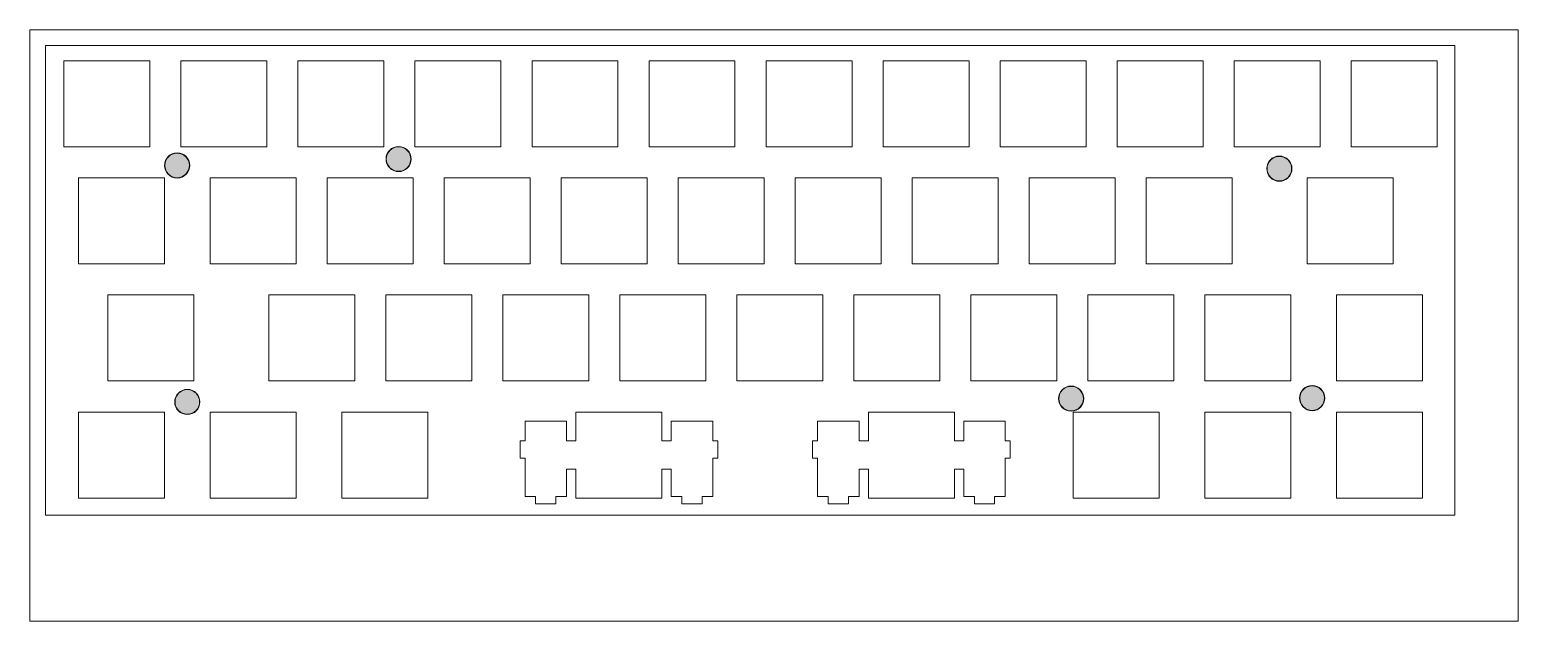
# Model space of a CAD drawing. Header units: millimetres. Extents: x 0 to 242, y 0 to 96.
import ezdxf

# ---------------------------------------------------------------- set-up
doc = ezdxf.new("R2010")
doc.units = ezdxf.units.MM
doc.header["$MEASUREMENT"] = 0
doc.layers.add('_U+56FE_U+5C42 1', color=7, linetype='Continuous')

# ---------------------------------------------------------------- blocks, each defined once
blk = doc.blocks.new('block 3')
at = {"layer": '_U+56FE_U+5C42 1', "true_color": 0xffffff}
h = blk.add_hatch(color=7, dxfattribs=at)
h.dxf.hatch_style = 2
edge = h.paths.add_edge_path()
edge.add_spline(control_points=[(23.99, 76.24), (25.13, 76.24), (26.04, 75.32), (26.04, 74.19), (26.04, 73.06), (25.13, 72.14), (23.99, 72.14), (22.86, 72.14), (21.94, 73.06), (21.94, 74.19), (21.94, 75.32), (22.86, 76.24), (23.99, 76.24)], knot_values=[0, 0, 0, 0, 1, 1, 1, 2, 2, 2, 3, 3, 3, 4, 4, 4, 4], degree=3, periodic=1)
h = blk.add_hatch(color=7, dxfattribs=at)
h.dxf.hatch_style = 2
edge = h.paths.add_edge_path()
edge.add_spline(control_points=[(23.99, 76.19), (25.1, 76.19), (25.99, 75.3), (25.99, 74.19), (25.99, 73.09), (25.1, 72.19), (23.99, 72.19), (22.89, 72.19), (21.99, 73.09), (21.99, 74.19), (21.99, 75.3), (22.89, 76.19), (23.99, 76.19)], knot_values=[0, 0, 0, 0, 1, 1, 1, 2, 2, 2, 3, 3, 3, 4, 4, 4, 4], degree=3, periodic=1)
at = {"layer": '_U+56FE_U+5C42 1', "lineweight": 0}
for points in [[(23.99, 76.24), (25.13, 76.24), (26.04, 75.32), (26.04, 74.19), (26.04, 73.06), (25.13, 72.14), (23.99, 72.14), (22.86, 72.14), (21.94, 73.06), (21.94, 74.19), (21.94, 75.32), (22.86, 76.24), (23.99, 76.24)], [(23.99, 76.19), (25.1, 76.19), (25.99, 75.3), (25.99, 74.19), (25.99, 73.09), (25.1, 72.19), (23.99, 72.19), (22.89, 72.19), (21.99, 73.09), (21.99, 74.19), (21.99, 75.3), (22.89, 76.19), (23.99, 76.19)]]:
    blk.add_open_spline(points, degree=3, knots=[0, 0, 0, 0, 1, 1, 1, 2, 2, 2, 3, 3, 3, 4, 4, 4, 4], dxfattribs=at)
blk = doc.blocks.new('block 4')
at = {"layer": '_U+56FE_U+5C42 1', "true_color": 0xffffff}
h = blk.add_hatch(color=7, dxfattribs=at)
h.dxf.hatch_style = 2
edge = h.paths.add_edge_path()
edge.add_spline(control_points=[(60.05, 77.28), (61.18, 77.28), (62.1, 76.36), (62.1, 75.23), (62.1, 74.09), (61.18, 73.18), (60.05, 73.18), (58.92, 73.18), (58, 74.09), (58, 75.23), (58, 76.36), (58.92, 77.28), (60.05, 77.28)], knot_values=[0, 0, 0, 0, 1, 1, 1, 2, 2, 2, 3, 3, 3, 4, 4, 4, 4], degree=3, periodic=1)
h = blk.add_hatch(color=7, dxfattribs=at)
h.dxf.hatch_style = 2
edge = h.paths.add_edge_path()
edge.add_spline(control_points=[(60.05, 77.23), (61.15, 77.23), (62.05, 76.33), (62.05, 75.23), (62.05, 74.12), (61.15, 73.23), (60.05, 73.23), (58.94, 73.23), (58.05, 74.12), (58.05, 75.23), (58.05, 76.33), (58.94, 77.23), (60.05, 77.23)], knot_values=[0, 0, 0, 0, 1, 1, 1, 2, 2, 2, 3, 3, 3, 4, 4, 4, 4], degree=3, periodic=1)
at = {"layer": '_U+56FE_U+5C42 1', "lineweight": 0}
for points in [[(60.05, 77.28), (61.18, 77.28), (62.1, 76.36), (62.1, 75.23), (62.1, 74.09), (61.18, 73.18), (60.05, 73.18), (58.92, 73.18), (58, 74.09), (58, 75.23), (58, 76.36), (58.92, 77.28), (60.05, 77.28)], [(60.05, 77.23), (61.15, 77.23), (62.05, 76.33), (62.05, 75.23), (62.05, 74.12), (61.15, 73.23), (60.05, 73.23), (58.94, 73.23), (58.05, 74.12), (58.05, 75.23), (58.05, 76.33), (58.94, 77.23), (60.05, 77.23)]]:
    blk.add_open_spline(points, degree=3, knots=[0, 0, 0, 0, 1, 1, 1, 2, 2, 2, 3, 3, 3, 4, 4, 4, 4], dxfattribs=at)
blk = doc.blocks.new('block 5')
at = {"layer": '_U+56FE_U+5C42 1', "true_color": 0xffffff}
h = blk.add_hatch(color=7, dxfattribs=at)
h.dxf.hatch_style = 2
edge = h.paths.add_edge_path()
edge.add_spline(control_points=[(25.65, 37.74), (26.79, 37.74), (27.7, 36.82), (27.7, 35.69), (27.7, 34.55), (26.79, 33.64), (25.65, 33.64), (24.52, 33.64), (23.6, 34.55), (23.6, 35.69), (23.6, 36.82), (24.52, 37.74), (25.65, 37.74)], knot_values=[0, 0, 0, 0, 1, 1, 1, 2, 2, 2, 3, 3, 3, 4, 4, 4, 4], degree=3, periodic=1)
h = blk.add_hatch(color=7, dxfattribs=at)
h.dxf.hatch_style = 2
edge = h.paths.add_edge_path()
edge.add_spline(control_points=[(25.65, 37.69), (26.76, 37.69), (27.65, 36.79), (27.65, 35.69), (27.65, 34.58), (26.76, 33.69), (25.65, 33.69), (24.55, 33.69), (23.65, 34.58), (23.65, 35.69), (23.65, 36.79), (24.55, 37.69), (25.65, 37.69)], knot_values=[0, 0, 0, 0, 1, 1, 1, 2, 2, 2, 3, 3, 3, 4, 4, 4, 4], degree=3, periodic=1)
at = {"layer": '_U+56FE_U+5C42 1', "lineweight": 0}
for points in [[(25.65, 37.74), (26.79, 37.74), (27.7, 36.82), (27.7, 35.69), (27.7, 34.55), (26.79, 33.64), (25.65, 33.64), (24.52, 33.64), (23.6, 34.55), (23.6, 35.69), (23.6, 36.82), (24.52, 37.74), (25.65, 37.74)], [(25.65, 37.69), (26.76, 37.69), (27.65, 36.79), (27.65, 35.69), (27.65, 34.58), (26.76, 33.69), (25.65, 33.69), (24.55, 33.69), (23.65, 34.58), (23.65, 35.69), (23.65, 36.79), (24.55, 37.69), (25.65, 37.69)]]:
    blk.add_open_spline(points, degree=3, knots=[0, 0, 0, 0, 1, 1, 1, 2, 2, 2, 3, 3, 3, 4, 4, 4, 4], dxfattribs=at)
blk = doc.blocks.new('block 6')
at = {"layer": '_U+56FE_U+5C42 1', "true_color": 0xffffff}
h = blk.add_hatch(color=7, dxfattribs=at)
h.dxf.hatch_style = 2
edge = h.paths.add_edge_path()
edge.add_spline(control_points=[(169.55, 38.28), (170.68, 38.28), (171.6, 37.36), (171.6, 36.23), (171.6, 35.09), (170.68, 34.18), (169.55, 34.18), (168.42, 34.18), (167.5, 35.09), (167.5, 36.23), (167.5, 37.36), (168.42, 38.28), (169.55, 38.28)], knot_values=[0, 0, 0, 0, 1, 1, 1, 2, 2, 2, 3, 3, 3, 4, 4, 4, 4], degree=3, periodic=1)
h = blk.add_hatch(color=7, dxfattribs=at)
h.dxf.hatch_style = 2
edge = h.paths.add_edge_path()
edge.add_spline(control_points=[(169.55, 38.23), (170.65, 38.23), (171.55, 37.33), (171.55, 36.23), (171.55, 35.12), (170.65, 34.23), (169.55, 34.23), (168.44, 34.23), (167.55, 35.12), (167.55, 36.23), (167.55, 37.33), (168.44, 38.23), (169.55, 38.23)], knot_values=[0, 0, 0, 0, 1, 1, 1, 2, 2, 2, 3, 3, 3, 4, 4, 4, 4], degree=3, periodic=1)
at = {"layer": '_U+56FE_U+5C42 1', "lineweight": 0}
for points in [[(169.55, 38.28), (170.68, 38.28), (171.6, 37.36), (171.6, 36.23), (171.6, 35.09), (170.68, 34.18), (169.55, 34.18), (168.42, 34.18), (167.5, 35.09), (167.5, 36.23), (167.5, 37.36), (168.42, 38.28), (169.55, 38.28)], [(169.55, 38.23), (170.65, 38.23), (171.55, 37.33), (171.55, 36.23), (171.55, 35.12), (170.65, 34.23), (169.55, 34.23), (168.44, 34.23), (167.55, 35.12), (167.55, 36.23), (167.55, 37.33), (168.44, 38.23), (169.55, 38.23)]]:
    blk.add_open_spline(points, degree=3, knots=[0, 0, 0, 0, 1, 1, 1, 2, 2, 2, 3, 3, 3, 4, 4, 4, 4], dxfattribs=at)
blk = doc.blocks.new('block 7')
at = {"layer": '_U+56FE_U+5C42 1', "true_color": 0xffffff}
h = blk.add_hatch(color=7, dxfattribs=at)
h.dxf.hatch_style = 2
edge = h.paths.add_edge_path()
edge.add_spline(control_points=[(208.79, 38.37), (209.92, 38.37), (210.84, 37.45), (210.84, 36.32), (210.84, 35.19), (209.92, 34.27), (208.79, 34.27), (207.66, 34.27), (206.74, 35.19), (206.74, 36.32), (206.74, 37.45), (207.66, 38.37), (208.79, 38.37)], knot_values=[0, 0, 0, 0, 1, 1, 1, 2, 2, 2, 3, 3, 3, 4, 4, 4, 4], degree=3, periodic=1)
h = blk.add_hatch(color=7, dxfattribs=at)
h.dxf.hatch_style = 2
edge = h.paths.add_edge_path()
edge.add_spline(control_points=[(208.79, 38.32), (209.89, 38.32), (210.79, 37.43), (210.79, 36.32), (210.79, 35.22), (209.89, 34.32), (208.79, 34.32), (207.68, 34.32), (206.79, 35.22), (206.79, 36.32), (206.79, 37.43), (207.68, 38.32), (208.79, 38.32)], knot_values=[0, 0, 0, 0, 1, 1, 1, 2, 2, 2, 3, 3, 3, 4, 4, 4, 4], degree=3, periodic=1)
at = {"layer": '_U+56FE_U+5C42 1', "lineweight": 0}
for points in [[(208.79, 38.37), (209.92, 38.37), (210.84, 37.45), (210.84, 36.32), (210.84, 35.19), (209.92, 34.27), (208.79, 34.27), (207.66, 34.27), (206.74, 35.19), (206.74, 36.32), (206.74, 37.45), (207.66, 38.37), (208.79, 38.37)], [(208.79, 38.32), (209.89, 38.32), (210.79, 37.43), (210.79, 36.32), (210.79, 35.22), (209.89, 34.32), (208.79, 34.32), (207.68, 34.32), (206.79, 35.22), (206.79, 36.32), (206.79, 37.43), (207.68, 38.32), (208.79, 38.32)]]:
    blk.add_open_spline(points, degree=3, knots=[0, 0, 0, 0, 1, 1, 1, 2, 2, 2, 3, 3, 3, 4, 4, 4, 4], dxfattribs=at)
blk = doc.blocks.new('block 8')
at = {"layer": '_U+56FE_U+5C42 1', "true_color": 0xffffff}
h = blk.add_hatch(color=7, dxfattribs=at)
h.dxf.hatch_style = 2
edge = h.paths.add_edge_path()
edge.add_spline(control_points=[(203.45, 75.71), (204.59, 75.71), (205.5, 74.79), (205.5, 73.66), (205.5, 72.53), (204.59, 71.61), (203.45, 71.61), (202.32, 71.61), (201.4, 72.53), (201.4, 73.66), (201.4, 74.79), (202.32, 75.71), (203.45, 75.71)], knot_values=[0, 0, 0, 0, 1, 1, 1, 2, 2, 2, 3, 3, 3, 4, 4, 4, 4], degree=3, periodic=1)
h = blk.add_hatch(color=7, dxfattribs=at)
h.dxf.hatch_style = 2
edge = h.paths.add_edge_path()
edge.add_spline(control_points=[(203.45, 75.66), (204.56, 75.66), (205.45, 74.76), (205.45, 73.66), (205.45, 72.56), (204.56, 71.66), (203.45, 71.66), (202.35, 71.66), (201.45, 72.56), (201.45, 73.66), (201.45, 74.76), (202.35, 75.66), (203.45, 75.66)], knot_values=[0, 0, 0, 0, 1, 1, 1, 2, 2, 2, 3, 3, 3, 4, 4, 4, 4], degree=3, periodic=1)
at = {"layer": '_U+56FE_U+5C42 1', "lineweight": 0}
for points in [[(203.45, 75.71), (204.59, 75.71), (205.5, 74.79), (205.5, 73.66), (205.5, 72.53), (204.59, 71.61), (203.45, 71.61), (202.32, 71.61), (201.4, 72.53), (201.4, 73.66), (201.4, 74.79), (202.32, 75.71), (203.45, 75.71)], [(203.45, 75.66), (204.56, 75.66), (205.45, 74.76), (205.45, 73.66), (205.45, 72.56), (204.56, 71.66), (203.45, 71.66), (202.35, 71.66), (201.45, 72.56), (201.45, 73.66), (201.45, 74.76), (202.35, 75.66), (203.45, 75.66)]]:
    blk.add_open_spline(points, degree=3, knots=[0, 0, 0, 0, 1, 1, 1, 2, 2, 2, 3, 3, 3, 4, 4, 4, 4], dxfattribs=at)

msp = doc.modelspace()

# ---------------------------------------------------------------- linework, layer by layer
at = {"layer": '_U+56FE_U+5C42 1', "lineweight": 0}
msp.add_lwpolyline([(0, 96.27), (242.34, 96.27), (242.34, 0), (0, 0), (0, 96.27)], dxfattribs=at)
at = {"layer": '_U+56FE_U+5C42 1', "color": 7, "lineweight": 9, "true_color": 0xffffff}
for points in [[(3.05, 93.73), (232.03, 93.73), (232.03, 17.27), (2.54, 17.27), (2.54, 93.73), (3.05, 93.73)], [(5.57, 91.2), (19.57, 91.2), (19.57, 77.2), (5.57, 77.2), (5.57, 91.2)], [(24.62, 91.2), (38.62, 91.2), (38.62, 77.2), (24.62, 77.2), (24.62, 91.2)], [(43.67, 91.2), (57.67, 91.2), (57.67, 77.2), (43.67, 77.2), (43.67, 91.2)], [(62.72, 91.2), (76.72, 91.2), (76.72, 77.2), (62.72, 77.2), (62.72, 91.2)], [(81.77, 91.2), (95.77, 91.2), (95.77, 77.2), (81.77, 77.2), (81.77, 91.2)], [(100.82, 91.2), (114.82, 91.2), (114.82, 77.2), (100.82, 77.2), (100.82, 91.2)], [(119.87, 91.2), (133.87, 91.2), (133.87, 77.2), (119.87, 77.2), (119.87, 91.2)], [(138.92, 91.2), (152.92, 91.2), (152.92, 77.2), (138.92, 77.2), (138.92, 91.2)], [(157.97, 91.2), (171.97, 91.2), (171.97, 77.2), (157.97, 77.2), (157.97, 91.2)], [(177.02, 91.2), (191.02, 91.2), (191.02, 77.2), (177.02, 77.2), (177.02, 91.2)], [(196.07, 91.2), (210.07, 91.2), (210.07, 77.2), (196.07, 77.2), (196.07, 91.2)], [(215.12, 91.2), (229.12, 91.2), (229.12, 77.2), (215.12, 77.2), (215.12, 91.2)], [(7.95, 72.15), (21.95, 72.15), (21.95, 58.15), (7.95, 58.15), (7.95, 72.15)], [(29.39, 72.15), (43.38, 72.15), (43.38, 58.15), (29.39, 58.15), (29.39, 72.15)], [(48.44, 72.15), (62.43, 72.15), (62.43, 58.15), (48.44, 58.15), (48.44, 72.15)], [(67.49, 72.15), (81.48, 72.15), (81.48, 58.15), (67.49, 58.15), (67.49, 72.15)], [(86.54, 72.15), (100.53, 72.15), (100.53, 58.15), (86.54, 58.15), (86.54, 72.15)], [(105.58, 72.15), (119.58, 72.15), (119.58, 58.15), (105.58, 58.15), (105.58, 72.15)], [(124.63, 72.15), (138.63, 72.15), (138.63, 58.15), (124.63, 58.15), (124.63, 72.15)], [(143.68, 72.15), (157.68, 72.15), (157.68, 58.15), (143.68, 58.15), (143.68, 72.15)], [(162.73, 72.15), (176.73, 72.15), (176.73, 58.15), (162.73, 58.15), (162.73, 72.15)], [(181.78, 72.15), (195.78, 72.15), (195.78, 58.15), (181.78, 58.15), (181.78, 72.15)], [(207.98, 72.15), (221.98, 72.15), (221.98, 58.15), (207.98, 58.15), (207.98, 72.15)], [(12.72, 53.1), (26.72, 53.1), (26.72, 39.1), (12.72, 39.1), (12.72, 53.1)], [(38.91, 53.1), (52.91, 53.1), (52.91, 39.1), (38.91, 39.1), (38.91, 53.1)], [(57.96, 53.1), (71.96, 53.1), (71.96, 39.1), (57.96, 39.1), (57.96, 53.1)], [(77.01, 53.1), (91.01, 53.1), (91.01, 39.1), (77.01, 39.1), (77.01, 53.1)], [(96.06, 53.1), (110.06, 53.1), (110.06, 39.1), (96.06, 39.1), (96.06, 53.1)], [(115.11, 53.1), (129.11, 53.1), (129.11, 39.1), (115.11, 39.1), (115.11, 53.1)], [(134.16, 53.1), (148.16, 53.1), (148.16, 39.1), (134.16, 39.1), (134.16, 53.1)], [(153.21, 53.1), (167.21, 53.1), (167.21, 39.1), (153.21, 39.1), (153.21, 53.1)], [(172.26, 53.1), (186.26, 53.1), (186.26, 39.1), (172.26, 39.1), (172.26, 53.1)], [(191.31, 53.1), (205.31, 53.1), (205.31, 39.1), (191.31, 39.1), (191.31, 53.1)], [(212.74, 53.1), (226.74, 53.1), (226.74, 39.1), (212.74, 39.1), (212.74, 53.1)], [(7.95, 34.05), (21.95, 34.05), (21.95, 20.05), (7.95, 20.05), (7.95, 34.05)], [(29.39, 34.05), (43.38, 34.05), (43.38, 20.05), (29.39, 20.05), (29.39, 34.05)], [(50.82, 34.05), (64.82, 34.05), (64.82, 20.05), (50.82, 20.05), (50.82, 34.05)], [(88.91, 34.05), (88.91, 29.35), (87.39, 29.35), (87.39, 32.58), (80.64, 32.58), (80.64, 29.35), (79.82, 29.35), (79.82, 26.55), (80.64, 26.55), (80.64, 20.28), (82.36, 20.28), (82.36, 19.08), (85.67, 19.08), (85.67, 20.28), (87.39, 20.28), (87.39, 24.75), (88.91, 24.75), (88.91, 20.05), (102.92, 20.05), (102.92, 24.75), (104.44, 24.75), (104.44, 20.28), (106.16, 20.28), (106.16, 19.08), (109.47, 19.08), (109.47, 20.28), (111.19, 20.28), (111.19, 26.55), (112.01, 26.55), (112.01, 29.35), (111.19, 29.35), (111.19, 32.58), (104.44, 32.58), (104.44, 29.35), (102.92, 29.35), (102.92, 34.05), (88.91, 34.05)], [(136.54, 34.05), (136.54, 29.35), (135.02, 29.35), (135.02, 32.58), (128.26, 32.58), (128.26, 29.35), (127.44, 29.35), (127.44, 26.55), (128.26, 26.55), (128.26, 20.28), (129.99, 20.28), (129.99, 19.08), (133.29, 19.08), (133.29, 20.28), (135.02, 20.28), (135.02, 24.75), (136.54, 24.75), (136.54, 20.05), (150.54, 20.05), (150.54, 24.75), (152.06, 24.75), (152.06, 20.28), (153.79, 20.28), (153.79, 19.08), (157.09, 19.08), (157.09, 20.28), (158.82, 20.28), (158.82, 26.55), (159.64, 26.55), (159.64, 29.35), (158.82, 29.35), (158.82, 32.58), (152.06, 32.58), (152.06, 29.35), (150.54, 29.35), (150.54, 34.05), (136.54, 34.05)], [(169.88, 34.05), (183.88, 34.05), (183.88, 20.05), (169.88, 20.05), (169.88, 34.05)], [(191.31, 34.05), (205.31, 34.05), (205.31, 20.05), (191.31, 20.05), (191.31, 34.05)], [(212.74, 34.05), (226.74, 34.05), (226.74, 20.05), (212.74, 20.05), (212.74, 34.05)]]:
    msp.add_lwpolyline(points, dxfattribs=at)

# ---------------------------------------------------------------- block references
at = {"layer": '_U+56FE_U+5C42 1'}
for name in ['block 3', 'block 4', 'block 8', 'block 5', 'block 6', 'block 7']:
    msp.add_blockref(name, (0, 0), dxfattribs=at)

doc.saveas('drawing.dxf')
